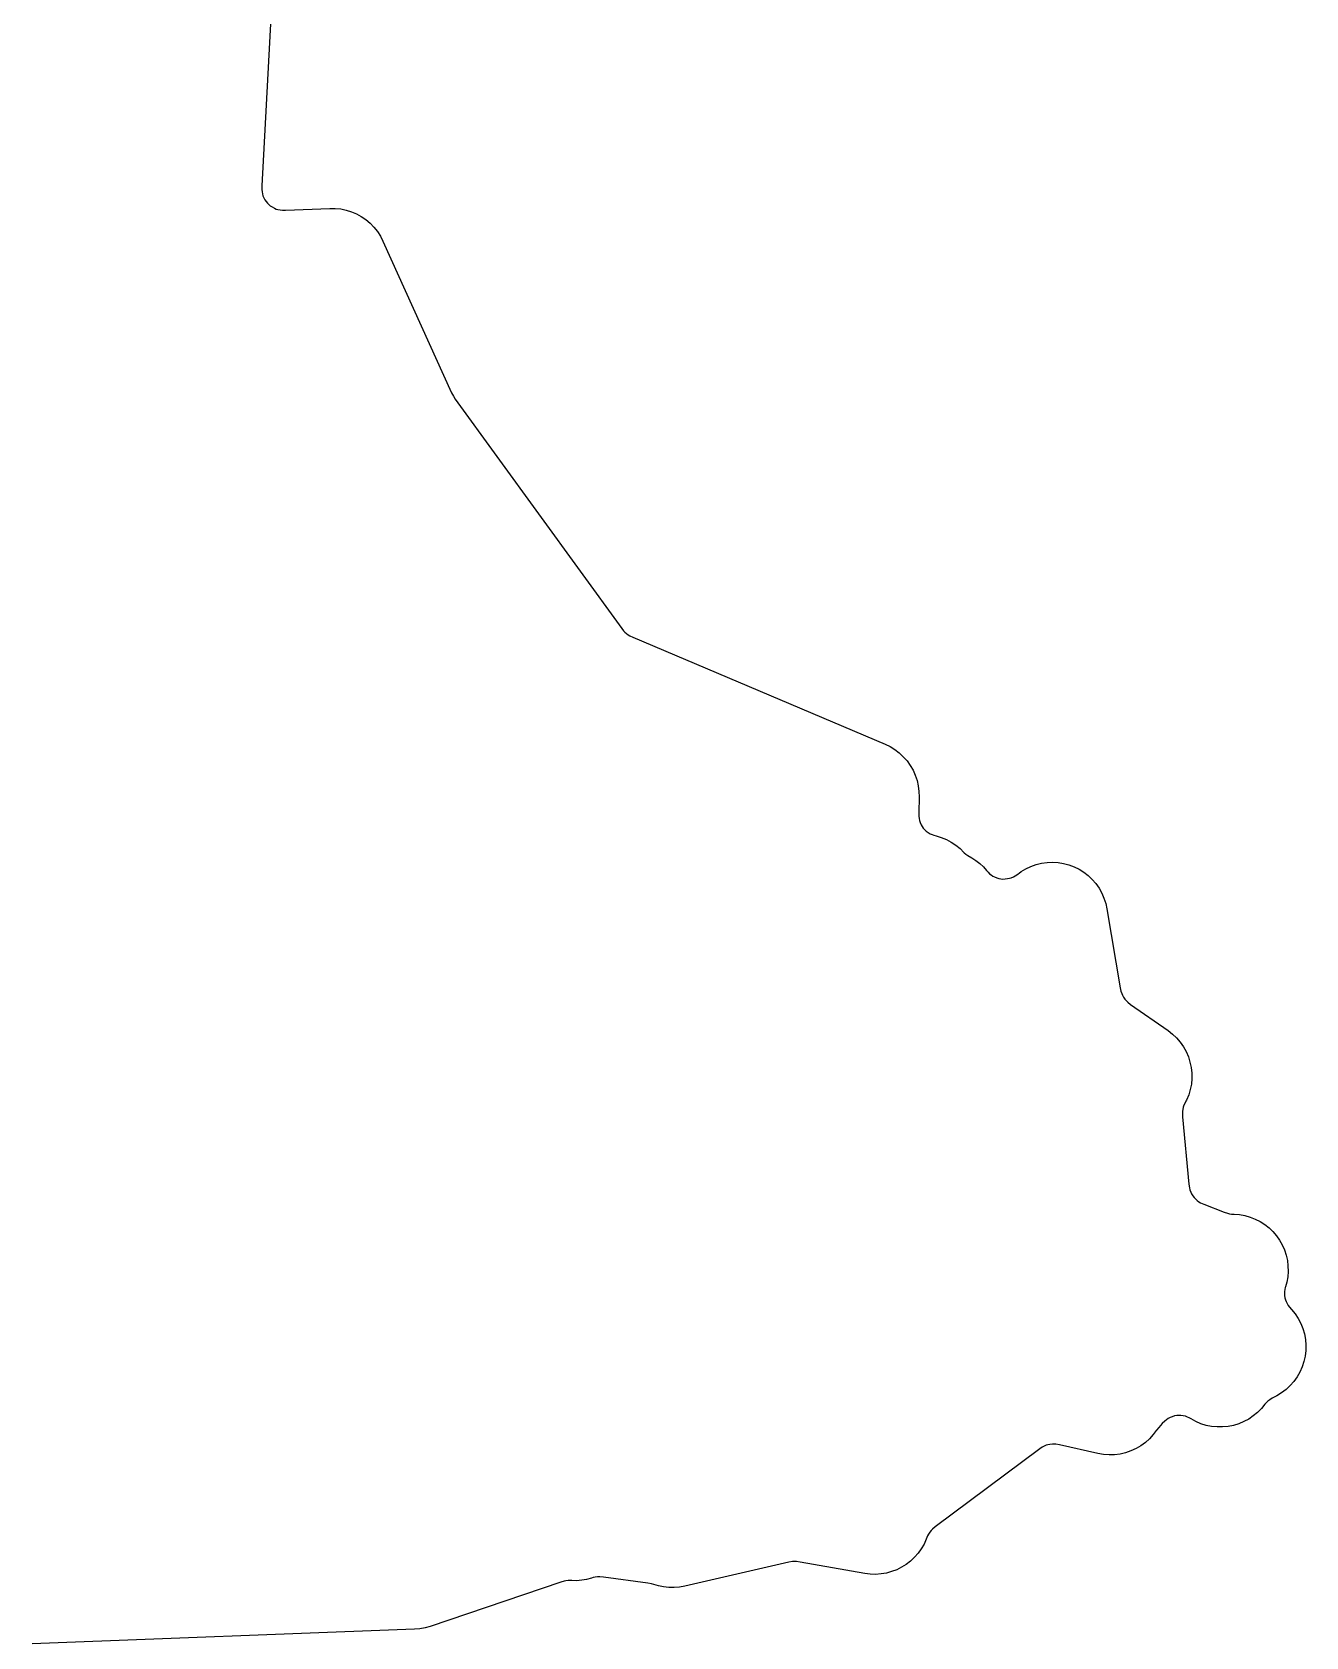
# Model space of a CAD drawing. Header units: metres. Extents: x 0 to 400, y 0 to 202.
# Drawn here: x 313.56 to 328.38, y 130.55 to 149.21 of the extents above; entities that cross this region are included whole.
import ezdxf

# ---------------------------------------------------------------- set-up
doc = ezdxf.new("R2010")
doc.units = ezdxf.units.M

msp = doc.modelspace()

# ---------------------------------------------------------------- linework, layer by layer
msp.add_lwpolyline([(316.368, 150.0396), (316.229, 147.4236), (316.229, 147.3816), (316.231, 147.3566), (316.236, 147.3326), (316.242, 147.3106), (316.252, 147.2866), (316.264, 147.2636), (316.278, 147.2436), (316.294, 147.2236), (316.31, 147.2076), (316.327, 147.1926), (316.348, 147.1796), (316.374, 147.1656), (316.397, 147.1556), (316.414, 147.1496), (316.442, 147.1446), (316.468, 147.1416), (316.505, 147.1416), (317.019, 147.1636), (317.083, 147.1636), (317.147, 147.1566), (317.21, 147.1436), (317.271, 147.1246), (317.33, 147.0996), (317.386, 147.0686), (317.439, 147.0326), (317.488, 146.9906), (317.533, 146.9446), (317.573, 146.8946), (317.608, 146.8406), (317.637, 146.7836), (318.437, 145.0166), (318.457, 144.9786), (318.48, 144.9426), (320.416, 142.2756), (320.438, 142.2486), (320.453, 142.2326), (320.472, 142.2166), (320.492, 142.2016), (320.511, 142.1896), (320.544, 142.1746), (323.482, 140.9306), (323.54, 140.9026), (323.595, 140.8686), (323.646, 140.8296), (323.693, 140.7856), (323.736, 140.7376), (323.774, 140.6846), (323.806, 140.6286), (323.832, 140.5696), (323.853, 140.5086), (323.867, 140.4456), (323.875, 140.3816), (323.877, 140.3176), (323.872, 140.1336), (323.873, 140.0916), (323.876, 140.0676), (323.881, 140.0446), (323.889, 140.0206), (323.902, 139.9936), (323.913, 139.9736), (323.926, 139.9546), (323.943, 139.9356), (323.96, 139.9196), (323.983, 139.9036), (324.005, 139.8896), (324.027, 139.8786), (324.048, 139.8716), (324.074, 139.8646), (324.135, 139.8466), (324.194, 139.8226), (324.25, 139.7926), (324.303, 139.7576), (324.353, 139.7176), (324.398, 139.6726), (324.403, 139.6666), (324.42, 139.6526), (324.442, 139.6356), (324.49, 139.6086), (324.538, 139.5776), (324.583, 139.5426), (324.625, 139.5046), (324.663, 139.4626), (324.679, 139.4426), (324.697, 139.4246), (324.714, 139.4106), (324.736, 139.3966), (324.756, 139.3866), (324.78, 139.3766), (324.806, 139.3686), (324.828, 139.3646), (324.852, 139.3626), (324.879, 139.3636), (324.905, 139.3666), (324.93, 139.3716), (324.95, 139.3776), (324.974, 139.3886), (324.996, 139.4006), (325.013, 139.4116), (325.03, 139.4236), (325.041, 139.4316), (325.065, 139.4496), (325.12, 139.4826), (325.178, 139.5096), (325.239, 139.5306), (325.302, 139.5466), (325.366, 139.5546), (325.43, 139.5576), (325.495, 139.5536), (325.558, 139.5436), (325.621, 139.5266), (325.681, 139.5036), (325.739, 139.4756), (325.793, 139.4416), (325.844, 139.4016), (325.891, 139.3576), (325.933, 139.3086), (325.971, 139.2566), (326.002, 139.1996), (326.028, 139.1406), (326.048, 139.0796), (326.062, 139.0166), (326.216, 138.0986), (326.226, 138.0566), (326.234, 138.0296), (326.243, 138.0106), (326.255, 137.9886), (326.271, 137.9656), (326.286, 137.9486), (326.304, 137.9316), (326.337, 137.9046), (326.775, 137.5986), (326.826, 137.5586), (326.873, 137.5136), (326.915, 137.4646), (326.952, 137.4116), (326.984, 137.3546), (327.01, 137.2956), (327.029, 137.2336), (327.043, 137.1706), (327.05, 137.1056), (327.05, 137.0416), (327.045, 136.9766), (327.032, 136.9136), (327.014, 136.8516), (326.989, 136.7916), (326.981, 136.7766), (326.98, 136.7746), (326.959, 136.7306), (326.951, 136.7076), (326.944, 136.6816), (326.941, 136.6606), (326.94, 136.6366), (326.942, 136.5946), (327.017, 135.8116), (327.022, 135.7716), (327.029, 135.7456), (327.037, 135.7216), (327.047, 135.7016), (327.061, 135.6786), (327.076, 135.6576), (327.092, 135.6406), (327.111, 135.6236), (327.132, 135.6086), (327.153, 135.5966), (327.191, 135.5796), (327.425, 135.4876), (327.464, 135.4746), (327.49, 135.4686), (327.512, 135.4656), (327.543, 135.4646), (327.606, 135.4596), (327.668, 135.4476), (327.73, 135.4306), (327.789, 135.4076), (327.845, 135.3786), (327.899, 135.3446), (327.949, 135.3056), (327.994, 135.2616), (328.036, 135.2126), (328.072, 135.1606), (328.103, 135.1056), (328.128, 135.0476), (328.148, 134.9876), (328.162, 134.9256), (328.169, 134.8626), (328.171, 134.7986), (328.166, 134.7356), (328.155, 134.6726), (328.14, 134.6186), (328.138, 134.6116), (328.133, 134.5886), (328.129, 134.5656), (328.129, 134.5416), (328.13, 134.5186), (328.134, 134.4916), (328.141, 134.4666), (328.147, 134.4486), (328.158, 134.4256), (328.172, 134.4026), (328.187, 134.3826), (328.212, 134.3546), (328.253, 134.3046), (328.288, 134.2506), (328.318, 134.1926), (328.343, 134.1326), (328.361, 134.0706), (328.372, 134.0066), (328.378, 133.9416), (328.376, 133.8766), (328.369, 133.8116), (328.355, 133.7486), (328.334, 133.6866), (328.308, 133.6276), (328.275, 133.5716), (328.237, 133.5186), (328.194, 133.4696), (328.147, 133.4256), (328.095, 133.3866), (328.04, 133.3526), (327.987, 133.3236), (327.957, 133.3046), (327.936, 133.2896), (327.918, 133.2726), (327.904, 133.2576), (327.901, 133.2526), (327.86, 133.2026), (327.815, 133.1576), (327.766, 133.1166), (327.712, 133.0806), (327.656, 133.0506), (327.597, 133.0256), (327.536, 133.0066), (327.473, 132.9946), (327.409, 132.9886), (327.345, 132.9886), (327.281, 132.9946), (327.218, 133.0076), (327.157, 133.0266), (327.098, 133.0516), (327.042, 133.0816), (327.018, 133.0966), (327.001, 133.1036), (326.975, 133.1126), (326.949, 133.1186), (326.922, 133.1216), (326.895, 133.1226), (326.875, 133.1216), (326.849, 133.1166), (326.821, 133.1086), (326.8, 133.0996), (326.777, 133.0876), (326.754, 133.0726), (326.736, 133.0576), (326.707, 133.0286), (326.667, 132.9836), (326.641, 132.9526), (326.636, 132.9466), (326.602, 132.8996), (326.558, 132.8516), (326.51, 132.8086), (326.457, 132.7696), (326.401, 132.7366), (326.342, 132.7096), (326.28, 132.6886), (326.217, 132.6736), (326.152, 132.6656), (326.087, 132.6636), (326.022, 132.6686), (325.958, 132.6796), (325.51, 132.7816), (325.469, 132.7896), (325.45, 132.7906), (325.428, 132.7906), (325.398, 132.7866), (325.373, 132.7816), (325.355, 132.7766), (325.331, 132.7656), (325.31, 132.7556), (325.28, 132.7346), (324.064, 131.8266), (324.031, 131.7996), (324.016, 131.7836), (324, 131.7646), (323.985, 131.7406), (323.974, 131.7216), (323.96, 131.6846), (323.934, 131.6266), (323.902, 131.5726), (323.865, 131.5206), (323.823, 131.4726), (323.777, 131.4296), (323.727, 131.3906), (323.673, 131.3566), (323.617, 131.3286), (323.557, 131.3066), (323.496, 131.2896), (323.434, 131.2796), (323.37, 131.2746), (323.307, 131.2766), (323.244, 131.2846), (322.493, 131.4176), (322.449, 131.4226), (322.423, 131.4236), (322.402, 131.4226), (322.361, 131.4146), (321.15, 131.1366), (321.089, 131.1256), (321.027, 131.1206), (320.965, 131.1216), (320.903, 131.1286), (320.843, 131.1416), (320.816, 131.1496), (320.761, 131.1656), (320.721, 131.1726), (320.203, 131.2426), (320.162, 131.2466), (320.135, 131.2456), (320.109, 131.2426), (320.085, 131.2376), (320.065, 131.2316), (320.008, 131.2166), (319.951, 131.2056), (319.892, 131.2006), (319.834, 131.2016), (319.824, 131.2026), (319.793, 131.2026), (319.767, 131.2006), (319.746, 131.1966), (319.707, 131.1856), (318.189, 130.6696), (318.129, 130.6526), (318.068, 130.6416), (318.006, 130.6356), (313.555, 130.4646)])

doc.saveas('drawing.dxf')
